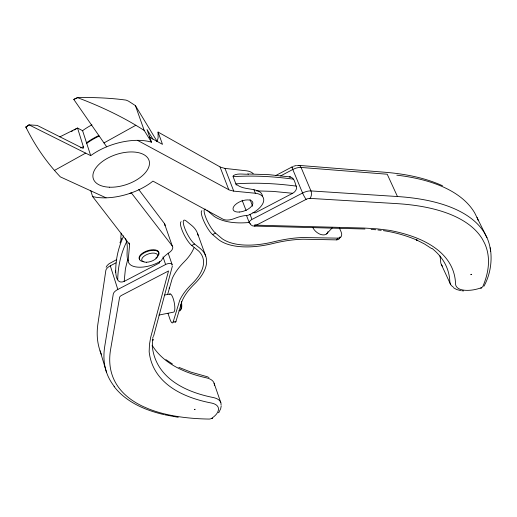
<?xml version="1.0" encoding="UTF-8"?>
<svg xmlns="http://www.w3.org/2000/svg" width="517" height="517" viewBox="0 0 517 517"><rect width="100%" height="100%" fill="white"/><g stroke="black" fill="none" stroke-linecap="round" stroke-linejoin="round"><path stroke-width="0.78" d="M159.766 261.324L159.566 262.894L124.183 281.397C113.662 285.752 115.666 266.817 116.28 261.776C117.262 252.807 119.944 244.05 123.679 235.855M117.721 279.736C117.941 266.662 120.791 253.64 126.587 241.898L125.405 238.298M121.198 233.161L120.836 237.768A21.346 10.547 -18.4 0 0 120.965 239.171M124.183 281.397L125.418 268.788L127.68 259.56C126.025 253.879 128.358 247.669 126.587 241.898M152.515 340.496L152.315 346.429A281.687 113.662 -23.8 0 0 212.849 397.45A38.82 14.037 -18.8 0 1 221.03 404.947M221.218 405.903L220.688 408.714L219.014 412.12M481.185 287.833L481.017 288.189L481.185 287.833A2.831 1.034 -24.3 0 0 482.852 286.47L482.923 286.321A266.035 105.222 -20 0 0 484.636 243.365L482.432 239.177A266.158 105.268 -20 0 0 396.345 203.588L309.961 198.379A4.291 2.029 -22.7 0 0 306.374 199.239L255.178 225.787L256.522 225.173L364.168 228.055L377.229 228.869L389.404 230.349A272.129 105.843 -19.2 0 1 455.529 283.684L455.574 284.305A37.612 13.978 -24.7 0 0 470.386 290.231A24.389 9.015 -24.5 0 0 479.265 288.434L481.133 287.853M129.127 242.958L129.631 244.483L128.19 260.277A21.559 10.295 -18.5 0 0 139.125 267.218A21.559 10.295 -18.5 0 0 160.774 261.085L161.511 260.394A20.641 9.674 -19.3 0 1 168.923 252.871A11.309 5.409 -18.9 0 0 172.239 245.905L164.464 223.596L138.763 189.565M172.342 266.229L153.504 336.438M152.799 340.619L152.935 339.54L152.851 340.218M115.478 270.255L115.491 272.75M152.748 338.454L152.942 337.071M152.896 339.934L153 339.242M236.263 185.105A5.493 2.527 86.5 0 0 235.881 183.845L233.102 176.665L233.309 175.593C237.309 173.182 242.395 174.274 246.822 174.216M169.13 288.37L169.279 287.743M157.136 141.458L135.428 105.649A536.982 249.517 -8 0 0 128.358 101.073L126.122 100.124A628.62 131.841 -20 0 0 77.608 97.506L73.795 99.432M167.586 294.593L172.18 278.644A82.513 36.881 -20.7 0 1 176.892 270.404L177.447 269.635A82.565 36.901 -20.8 0 1 184.155 261.899L186.088 259.87A67.643 32.468 -18.1 0 0 193.972 247.74M157.078 141.613L158.112 137.916L158.06 132.061L220.675 167.256L224.985 168.406L246.512 170.817A21.74 10.986 -21.2 0 1 253.22 173.667M167.993 313.347L170.003 319.312A7.296 1.894 78.8 0 0 173.13 322.039L179.677 300.467A83.289 35.886 -20.7 0 1 184.504 292.357L185.073 291.601A83.34 35.906 -20.7 0 1 191.904 283.956L193.869 281.946A68.328 31.64 -18.2 0 0 198.664 251.042L191.749 245.485A13.901 3.445 62.2 0 1 182.979 232.359A13.901 3.445 62.2 0 1 181.15 221.67M174.862 322.317A7.296 1.913 78.8 0 0 175.935 321.471L181.919 301.45A80.523 34.684 -20.7 0 1 194.366 284.098A71.566 33.14 -18.2 0 0 199.963 248.257L194.573 244.011A13.907 3.412 62.2 0 1 184.556 227.745A13.907 3.412 62.2 0 1 186.353 221.102L191.762 225.502A70.848 34.012 -18.1 0 1 198.095 235.345M119.95 242.887L121.489 238.55M106.14 267.27L107.174 265.492L109.1 263.722L116.771 259.56M218.865 412.327L218.542 412.747M483.944 286.237C490.284 274.753 492.494 260.697 490.206 247.746M326.531 233.955L332.599 227.486M201.869 210.71A13.959 3.205 62.3 0 0 203.918 221.328A13.959 3.205 62.3 0 0 212.61 234.576L217.754 238.977A73.647 35.246 -22.1 0 0 273.422 243.41A80.658 34.794 -20.9 0 1 303.363 239.229L336.347 239.869L337.989 238.143A7.555 4.756 43 0 0 341.168 232.043L339.411 227.926M106.056 197.824L60.321 176.866A658.109 361.37 -35.7 0 1 55.358 171.418L53.742 169.557A658.109 361.37 -35.7 0 1 25.908 127.104L28.991 124.843L90.708 155.643A47.797 25.876 -18.2 0 1 148.101 141.303L151.52 142.194L147.028 129.56L152.935 139.125M252.923 212.649L255.249 212.849L292.654 193.287C294.819 192.104 296.668 189.913 296.616 187.335C295.013 183.929 294.884 178.21 290.619 176.995L268.872 174.668L247.352 173.958M25.908 127.104L29.036 124.868L37.179 125.398L82.274 148.062L83.205 148.25L83.67 147.726L77.544 128.048L59.785 136.902M71.256 131.583L72.651 130.795M74.047 130.013L77.544 128.048L82.591 130.678L90.708 155.643M54.479 170.41L85.641 153.116M103.982 142.931L135.822 125.263M254.797 225.748L255.45 225.386L254.959 225.076M275.832 175.496L292.163 166.862M101.636 354.824A276.227 116.577 -22.9 0 1 97.933 323.726L105.843 270.417A9.151 4.343 -17.6 0 1 110.302 265.822L115.937 262.843M280.653 175.896L292.79 169.486A9.493 4.698 -22.9 0 1 301.075 167.45L387.214 174.223L397.463 196.538A270.255 107.736 -20 0 1 484.752 233.4L486.975 237.697A270.255 107.736 -20 0 1 490.588 251.449M191.749 245.485L194.573 244.011M212.61 234.576L215.46 233.083L222.226 238.764A70.312 33.65 -22.1 0 0 270.242 242.602L273.81 241.782A83.483 36.022 -20.9 0 1 287.271 239.061L288.589 238.86A83.437 36.003 -20.9 0 1 302.406 237.536L337.989 238.143M114.444 386.593A278.831 113.242 -22.8 0 1 104.77 346.164L113.281 294.011A9.241 4.226 -17.7 0 1 117.818 289.462L165.614 264.517A4.685 2.184 -18.9 0 1 170.364 263.483A4.685 2.184 -18.9 0 1 172.064 265.299M211.692 418.389L211.472 418.492A2.643 0.937 -19.2 0 1 209.23 419.061L209.004 419.061A274.469 110.593 -22.8 0 1 148.773 408.947L143.435 406.659A274.611 110.657 -22.8 0 1 110.632 349.272L119.589 297.385A4.136 1.881 -17.8 0 1 121.476 295.433L168.542 270.947L150.725 337.181L149.478 344.277L149.161 351.709A286.929 115.013 -23.8 0 0 211.026 402.95L211.899 403.131A34.846 12.505 -18.8 0 1 217.185 413.038A22.696 8.123 -19 0 1 212.758 417.562L211.511 418.479L212.506 418.259L211.543 418.46M254.752 225.735L255.45 225.386L254.791 225.205L255.45 225.386L254.9 225.774L255.45 225.386L254.707 225.296L255.45 225.386L254.707 225.709L255.45 225.386L254.648 225.386M151.52 142.194L144.217 130.471A543.335 244.237 -8.6 0 0 137.141 126.051L134.704 124.591A543.335 244.237 -8.6 0 0 77.666 97.707L73.769 99.4L106.67 146.802M80.633 147.907L83.547 146.641M293.436 166.274L296.525 165.446M129.366 193.558L131.299 192.841L172.239 245.905M173.13 322.039L175.935 321.471M158.9 315.066L173.518 312.139A9.254 2.43 78.9 0 0 174.1 301.838A9.254 2.43 78.9 0 0 169.621 294.289M164.807 295.007L170.196 293.953M233.102 176.665C253.24 175.334 273.474 176.439 293.456 179.173M256.503 190.883L272.73 191.368L292.654 193.287M254.383 226.078L364.97 229.012M289.21 176.911L290.619 176.995M397.463 196.538L310.956 190.928A9.597 4.575 -22.8 0 0 302.587 193.022L251.986 219.434L249.982 214.277M371.148 229.367L375.691 229.755M299.02 165.401L385.055 172.258C404.701 173.893 424.438 177.57 442.494 185.739M254.118 226.071L252.47 225.826L250.26 224.326M463.568 290.935L461.713 290.741M247.876 174.274L248.438 174.332M137.483 140.333L229.412 190.043L233.736 191.122L255.372 193.248A21.96 10.728 -21.2 0 1 263.418 202.024A21.96 10.728 -21.2 0 1 248.755 215.046L247.533 215.382A20.887 9.926 -20.9 0 0 234.337 218.588A11.464 5.577 -20.9 0 1 223.047 219.221L152.948 181.124L150.124 183.289A47.797 25.876 -18.2 0 1 95.723 197.223L92.621 196.57L90.746 190.708M296.344 186.126C276.317 183.477 256.051 182.456 235.881 183.845C241.762 189.435 250.803 188.13 257.989 190.909A21.927 10.767 -21.2 0 1 262.442 196.538M377.921 229.981L381.197 230.356M383.349 230.634C395.014 232.359 406.491 235.597 417.322 240.276L416.353 239.856L424.438 243.94L431.437 248.477M255.172 224.953L256.522 225.173M178.223 417.29L164.865 414.821M460.757 290.625L456.647 289.52L453.325 287.633M164.031 414.621C145.245 410.291 126.07 402.136 114.024 386.438M207.621 376.835L190.941 372.13L178.85 367.335M208.319 377.158L208.958 377.507M149.258 137.044L162.493 144.346L158.06 132.061M172.419 363.974L165.892 359.632M206.987 210.186L213.78 216.067A69.588 34.51 -22.2 0 0 249.323 222.459M92.621 196.57L129.631 244.483M486.975 237.697L474.735 212.985A267.8 110.968 -20 0 0 396.817 175.16M441.318 264.491L450.43 284.091M253.983 189.726L255.372 193.248M250.041 199.536L252.645 206.193M242.105 200.208L246.137 210.619M246.473 215.402L249.317 222.756M224.985 168.406L233.736 191.122M220.055 166.952L228.792 189.752M127.68 259.56L127.699 259.605A21.533 10.334 -18.5 0 0 128.507 260.742M197.565 233.522L205.708 256.038M135.428 105.649L144.217 130.471M214.09 383.22L220.817 402.672M168.141 253.059L172.077 264.452M163.004 256.897L165.614 264.517M110.302 265.822L117.818 289.462M100.033 350.772L106.605 372.518M215.46 233.083A13.965 3.173 62.3 0 1 206.089 218.226A13.965 3.173 62.3 0 1 205.656 209.282M340.07 236.851A7.548 4.756 43 0 1 336.347 239.869M327.933 231.713A9.545 6.049 42.5 0 1 321.186 234.615A9.545 6.049 42.5 0 1 312.791 227.551M442.423 266.1A41.534 16.176 -24.9 0 1 440.678 261.957A264.807 107.788 -19.1 0 0 439.948 255.941M297.333 165.731A5.28 3.244 -86 0 1 301.075 167.45L310.956 190.928A5.325 3.322 -86.8 0 1 309.961 198.379M477.023 217.411A267.8 110.968 -20 0 1 478.341 220.669M250.629 223.738A4.763 2.268 -21.3 0 1 250.086 223.557M249.86 223.434A4.763 2.268 -21.3 0 1 251.605 219.647M26.638 128.022A806.875 210.574 -33.2 0 1 25.844 126.917M431.908 248.322A267.199 104.621 -19.2 0 1 449.829 281.629A41.903 15.691 -24.7 0 0 453.112 286.922M292.829 167.334A5.273 0.75 62.6 0 0 292.79 169.486L302.587 193.022A5.325 0.769 62.8 0 0 306.174 199.342M86.727 143.39A47.532 26.16 -18.1 0 1 99.18 136.061M180.937 304.158A9.241 2.469 78.9 0 1 179.018 310.581M181.37 301.573A7.942 2.126 78.9 0 1 180.62 309.405M139.713 259.553A10.282 4.905 -18.5 0 1 147.384 250.758A10.282 4.905 -18.5 0 1 158.809 253.149M158.667 253.847A10.282 4.905 -18.5 0 1 158.364 254.571M214.238 383.782A38.504 14.489 -18.7 0 0 206.089 377.753A279.044 117.004 -24 0 1 152.134 345.22M214.329 384.357A38.504 14.489 -18.7 0 1 214.329 385.566M86.339 142.925A47.519 26.173 -18.1 0 1 98.741 135.564M82.403 130.82A47.26 26.451 -18.1 0 1 91.929 124.855M164.464 223.596A11.2 5.538 -18.8 0 1 165.013 225.735M143.939 261.673A10.288 4.905 -18.5 0 1 141.27 254.933A10.288 4.905 -18.5 0 1 155.785 250.564A10.288 4.905 -18.5 0 1 155.843 258.093M194.741 409.432L194.373 409.619L195.122 409.257L194.741 409.432M471.226 274.482L470.813 274.695L471.653 274.281L471.226 274.482M255.45 225.386L254.629 225.625L255.45 225.386M239.306 212.041A10.469 5.112 -21.2 0 0 252.774 202.393A10.469 5.112 -21.2 0 0 236.767 203.53A10.469 5.112 -21.2 0 0 239.306 212.041M109.358 187.199A29.333 15.878 -18.2 0 0 149.361 161.718A29.333 15.878 -18.2 0 0 104.822 159.843A29.333 15.878 -18.2 0 0 109.358 187.199M146.324 262.255A8.33 3.962 -18.5 0 0 157.672 255.288A8.33 3.962 -18.5 0 0 145.122 255.443A8.33 3.962 -18.5 0 0 146.324 262.255"/></g></svg>
